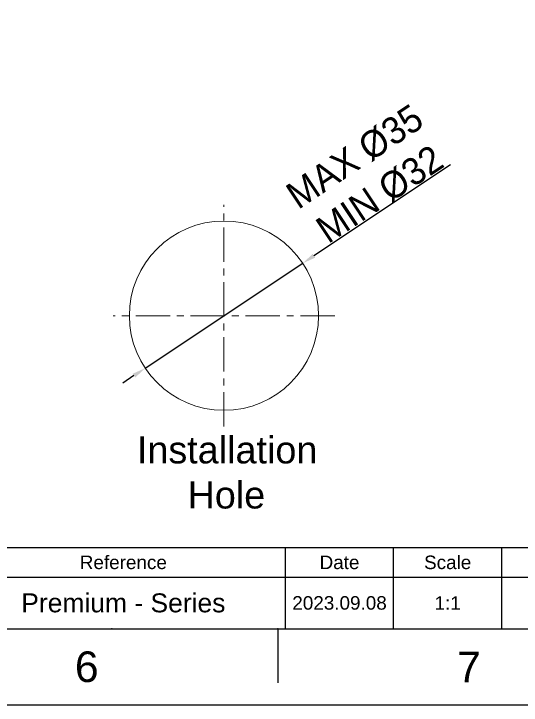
# Model space of a CAD drawing. Header units: millimetres. Extents: x 4812 to 5406, y -1197 to -777.
# Drawn here: x 5202 to 5295.9, y -1196.9 to -1069 of the extents above; entities that cross this region are included whole.
import ezdxf

# ---------------------------------------------------------------- set-up
doc = ezdxf.new("R2010")
doc.units = ezdxf.units.MM
doc.header["$LTSCALE"] = 0.1
doc.linetypes.add('CENTERX2', pattern=[101.6, 63.5, -12.7, 12.7, -12.7])
doc.layers.get('0').update_dxf_attribs({"lineweight": 13})
for name, color, linetype, lineweight in [('CENTER', 1, 'CENTERX2', 15), ('DIM', 3, 'Continuous', 9), ('TEXT', 2, 'Continuous', 15)]:
    doc.layers.add(name, color=color, linetype=linetype, lineweight=lineweight)
doc.layers.add('FORM', color=7, linetype='Continuous')
doc.styles.get("Standard").update_dxf_attribs({"font": 'arial.ttf'})
doc.dimstyles.new('ISO-25', dxfattribs={"dimtxt": 2.5, "dimasz": 2.5, "dimexe": 1.25, "dimexo": 0.625, "dimtad": 1, "dimdec": 1, "dimtxsty": 'Standard', "dimcen": 2.5, "dimadec": 0, "dimazin": 0, "dimtfac": 1, "dimtdec": 1, "dimtmove": 0, "dimatfit": 3, "dimfxl": 1, "dimarcsym": 0})

# ---------------------------------------------------------------- blocks, each defined once
blk = doc.blocks.new('*D20')
at = {"layer": 'Defpoints', "color": 0, "transparency": 16777216}
for p in [(5255.46, -1115.14), (5226.33, -1134.53)]:
    blk.add_point(p, dxfattribs=at)
at = {"layer": 'DIM', "lineweight": -2, "transparency": 16777216}
for p, q in [((5282.83, -1096.93), (5257.54, -1113.75)), ((5226.33, -1134.53), (5255.46, -1115.14)), ((5224.24, -1135.92), (5222.16, -1137.3))]:
    blk.add_line(p, q, dxfattribs=at)
at = {"layer": 'DIM', "transparency": 16777216}
for points in [[(5257.31, -1113.41), (5257.78, -1114.1), (5255.46, -1115.14)], [(5224.01, -1135.57), (5224.48, -1136.26), (5226.33, -1134.53)]]:
    blk.add_solid(points, dxfattribs=at)
at = {"layer": 'DIM', "color": 4, "transparency": 16777216, "insert": (5267.41, -1098.91), "char_height": 2.5, "attachment_point": 5, "rotation": 33.6436}
blk.add_mtext('{\\fMS PGothic|b0|i0|c129|p34;\\H2x;MAX %%C35\\PMIN %%C32}', dxfattribs=at)

msp = doc.modelspace()

# ---------------------------------------------------------------- linework, layer by layer
msp.add_circle((5240.89, -1124.83), 17.5)
at = {"layer": 'CENTER'}
for p, q in [((5240.89, -1145.33), (5240.89, -1104.33)), ((5261.39, -1124.83), (5220.39, -1124.83))]:
    msp.add_line(p, q, dxfattribs=at)
at = {"layer": 'FORM'}
for p, q in [((5121.75, -1167.71), (5392.3, -1167.71)), ((5252.27, -1182.71), (5252.27, -1167.71)), ((5252.27, -1182.71), (5252.27, -1167.71)), ((5252.27, -1182.71), (5252.27, -1167.71)), ((5272.27, -1182.71), (5272.27, -1167.71)), ((5292.28, -1182.71), (5292.28, -1167.71)), ((5121.75, -1173.21), (5332.28, -1173.21)), ((4826.54, -1182.71), (5392.3, -1182.71)), ((5250.86, -1182.71), (5250.86, -1192.71))]:
    msp.add_line(p, q, dxfattribs=at)
at = {"layer": 'FORM', "color": 7}
msp.add_lwpolyline([(4812.4, -776.78), (5406.44, -776.78), (5406.44, -1196.85), (4812.4, -1196.85)], close=True, dxfattribs=at)
at = {"layer": 'FORM'}
for p in [(5220.14, -1182.71), (5250.86, -1182.71)]:
    msp.add_point(p, dxfattribs=at)

# ---------------------------------------------------------------- texts
at = {"layer": 'DIM', "color": 2, "insert": (5226.85, -1147.15), "char_height": 5, "width": 28.1224, "attachment_point": 1}
msp.add_mtext('\\pi-2.0694;Installation \\P\\pi7.30304;Hole', dxfattribs=at)
at = {"layer": 'FORM', "char_height": 5.66, "attachment_point": 5}
for s, insert in [('6', (5215.5, -1189.78)), ('7', (5286.22, -1189.78))]:
    msp.add_mtext_dynamic_manual_height_columns(s, width=50.0086, gutter_width=12.5, heights=[0], dxfattribs=dict(at, insert=insert))
at = {"layer": 'TEXT', "attachment_point": 5}
for s, width, insert, char_height in [('Reference', 60.0103, (5222.27, -1170.46), 2.5), ('Date', 20.0034, (5262.27, -1170.46), 2.5), ('Scale', 20.0034, (5282.28, -1170.46), 2.5), ('Premium - Series', 60.0103, (5222.27, -1177.96), 3.5006), ('2023.09.08', 20.0034, (5262.27, -1177.96), 2.5), ('1:1', 20.0034, (5282.28, -1177.96), 2.5)]:
    msp.add_mtext_dynamic_manual_height_columns(s, width=width, gutter_width=12.5, heights=[0], dxfattribs=dict(at, insert=insert, char_height=char_height))

# ---------------------------------------------------------------- dimensions: what is measured, and where the dimension line sits
at = {"layer": 'DIM', "color": 4}
dim = msp.add_diameter_dim_2p(p1=(5226.33, -1134.53), p2=(5255.46, -1115.14), text='{\\fMS PGothic|b0|i0|c129|p34;\\H2x;MAX %%C35\\PMIN %%C32}', dimstyle='ISO-25', override={"dimclrd": 256, "dimclre": 256, "dimclrt": 4}, dxfattribs=at)
dim.commit()
dim.dimension.update_dxf_attribs({"geometry": '*D20', "text_midpoint": (5267.41, -1098.91)})

doc.saveas('drawing.dxf')
